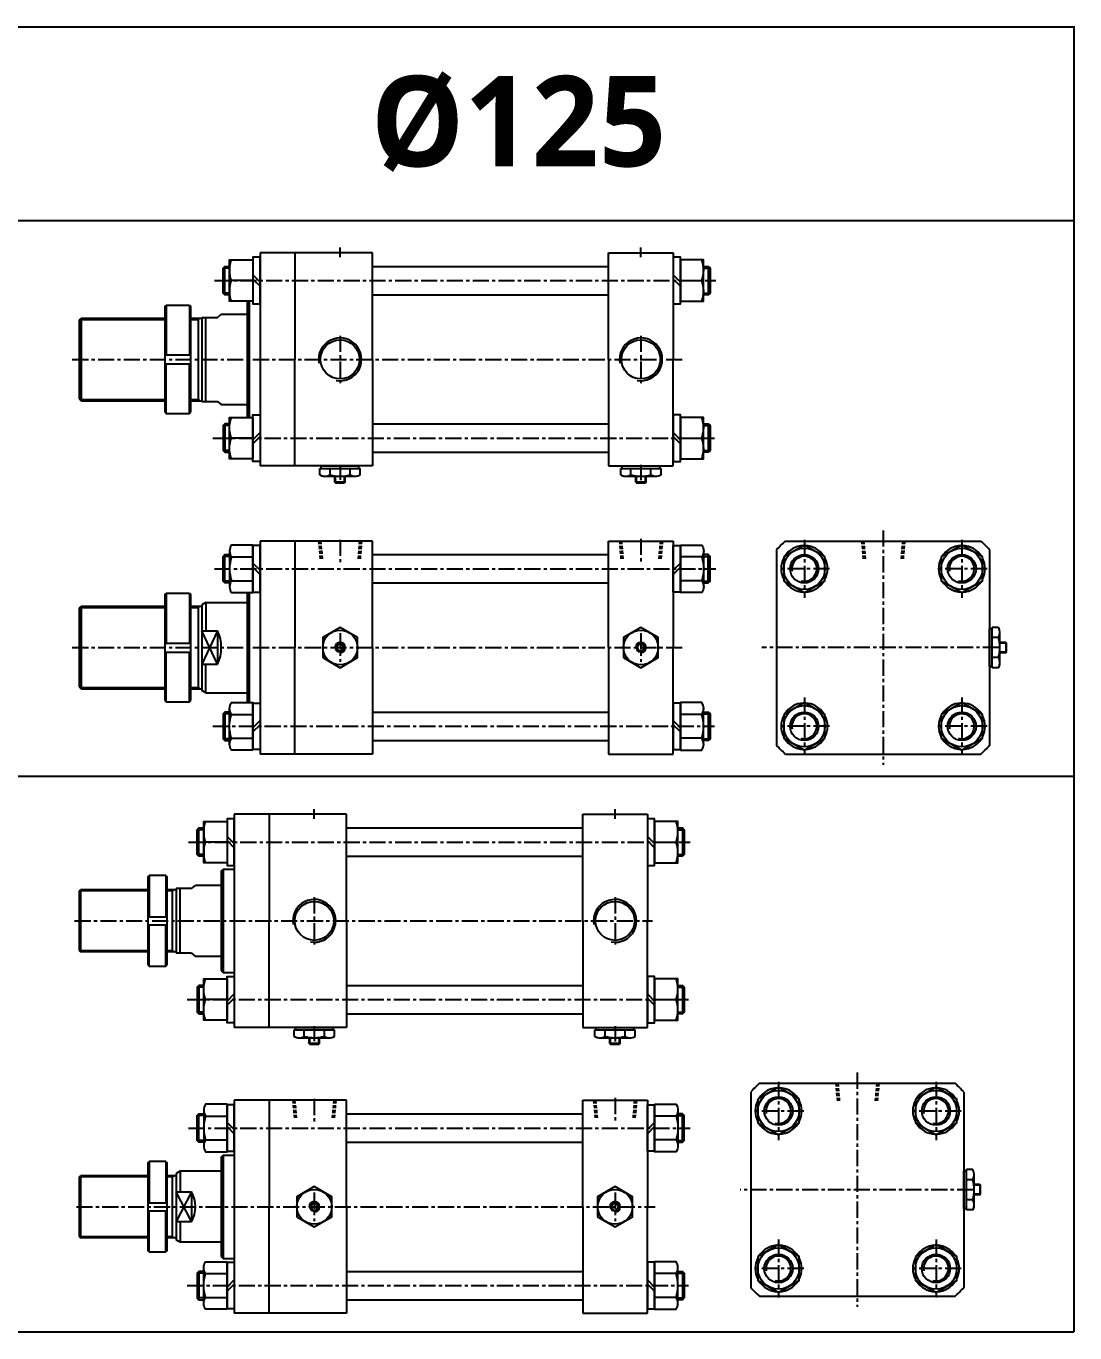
# Model space of a CAD drawing. Extents: x -819 to 6683, y -1 to 2811.
# Drawn here: x 3493 to 4305, y 1799 to 2811 of the extents above; entities that cross this region are included whole.
import ezdxf

# ---------------------------------------------------------------- set-up
doc = ezdxf.new("R2010")
doc.units = 0
doc.header["$LTSCALE"] = 10
doc.header["$MEASUREMENT"] = 0
doc.linetypes.add('CENTER', pattern=[2, 1.25, -0.25, 0.25, -0.25])
doc.linetypes.add('HIDDEN', pattern=[0.375, 0.25, -0.125])
doc.layers.get('0').update_dxf_attribs({"linetype": 'CONTINUOUS'})
for name, color, linetype in [('CENTER', 1, 'CENTER'), ('ML', 7, 'CONTINUOUS'), ('THIN', 3, 'CONTINUOUS')]:
    doc.layers.add(name, color=color, linetype=linetype)
doc.styles.add('문자', font='romans.shx')

msp = doc.modelspace()

# ---------------------------------------------------------------- linework, layer by layer
at = {"color": 7, "linetype": 'Continuous'}
for p, q in [((3721.6, 2468.3), (3721.6, 2470.3)), ((3721.6, 2470.3), (3750.8, 2470.3)), ((3750.8, 2468.3), (3750.8, 2470.3)), ((3954.6, 2468.3), (3954.6, 2470.3)), ((3954.6, 2470.3), (3983.8, 2470.3)), ((3983.8, 2468.3), (3983.8, 2470.3)), ((3720.6, 2463.3), (3720.6, 2468.3)), ((3720.6, 2468.3), (3726.9, 2468.3)), ((3723.8, 2462.3), (3748.6, 2462.3)), ((3726.9, 2468.3), (3751.8, 2468.3)), ((3728.4, 2463.3), (3728.4, 2468.3)), ((3732.2, 2462.6), (3732.2, 2462.6)), ((3732.2, 2457.8), (3732.2, 2462.3)), ((3740.2, 2457.8), (3740.2, 2462.3)), ((3744, 2463.3), (3744, 2468.3)), ((3751.8, 2463.3), (3751.8, 2468.3)), ((3953.6, 2463.3), (3953.6, 2468.3)), ((3953.6, 2468.3), (3959.9, 2468.3)), ((3956.8, 2462.3), (3981.6, 2462.3)), ((3959.9, 2468.3), (3984.8, 2468.3)), ((3961.4, 2463.3), (3961.4, 2468.3)), ((3965.2, 2462.6), (3965.2, 2462.6)), ((3965.2, 2457.8), (3965.2, 2462.3)), ((3973.2, 2457.8), (3973.2, 2462.3)), ((3977, 2463.3), (3977, 2468.3)), ((3984.8, 2463.3), (3984.8, 2468.3)), ((3732.2, 2457.8), (3732.7, 2457.3)), ((3740.2, 2457.8), (3732.2, 2457.8)), ((3732.7, 2457.3), (3739.7, 2457.3)), ((3740.2, 2457.8), (3739.7, 2457.3)), ((3965.2, 2457.8), (3965.7, 2457.3)), ((3973.2, 2457.8), (3965.2, 2457.8)), ((3965.7, 2457.3), (3972.7, 2457.3)), ((3973.2, 2457.8), (3972.7, 2457.3)), ((4239.3, 2315), (4239.3, 2344.2)), ((4241.3, 2344.2), (4239.3, 2344.2)), ((4246.3, 2345.2), (4241.3, 2345.2)), ((4241.3, 2320.3), (4241.3, 2345.2)), ((4247.3, 2317.2), (4247.3, 2342)), ((4246.3, 2337.4), (4241.3, 2337.4)), ((4251.8, 2333.6), (4247.3, 2333.6)), ((4251.8, 2333.6), (4252.3, 2333.1)), ((4251.8, 2333.6), (4251.8, 2325.6)), ((4252.3, 2326.1), (4252.3, 2333.1)), ((4246.3, 2321.8), (4241.3, 2321.8)), ((4241.3, 2314), (4241.3, 2320.3)), ((4247.1, 2325.6), (4247.1, 2325.6)), ((4251.8, 2325.6), (4247.3, 2325.6)), ((4251.8, 2325.6), (4252.3, 2326.1)), ((4241.3, 2315), (4239.3, 2315)), ((4246.3, 2314), (4241.3, 2314)), ((3701.6, 2033.4), (3701.6, 2035.4)), ((3701.6, 2035.4), (3730.8, 2035.4)), ((3730.8, 2033.4), (3730.8, 2035.4)), ((3934.6, 2033.4), (3934.6, 2035.4)), ((3934.6, 2035.4), (3963.8, 2035.4)), ((3963.8, 2033.4), (3963.8, 2035.4)), ((3700.6, 2028.4), (3700.6, 2033.4)), ((3700.6, 2033.4), (3706.9, 2033.4)), ((3703.8, 2027.4), (3728.6, 2027.4)), ((3706.9, 2033.4), (3731.8, 2033.4)), ((3708.4, 2028.4), (3708.4, 2033.4)), ((3712.2, 2027.6), (3712.2, 2027.6)), ((3712.2, 2022.9), (3712.2, 2027.4)), ((3720.2, 2022.9), (3720.2, 2027.4)), ((3724, 2028.4), (3724, 2033.4)), ((3731.8, 2028.4), (3731.8, 2033.4)), ((3933.6, 2028.4), (3933.6, 2033.4)), ((3933.6, 2033.4), (3939.9, 2033.4)), ((3936.8, 2027.4), (3961.6, 2027.4)), ((3939.9, 2033.4), (3964.8, 2033.4)), ((3941.4, 2028.4), (3941.4, 2033.4)), ((3945.2, 2027.6), (3945.2, 2027.6)), ((3945.2, 2022.9), (3945.2, 2027.4)), ((3953.2, 2022.9), (3953.2, 2027.4)), ((3957, 2028.4), (3957, 2033.4)), ((3964.8, 2028.4), (3964.8, 2033.4)), ((3712.2, 2022.9), (3712.7, 2022.4)), ((3720.2, 2022.9), (3712.2, 2022.9)), ((3712.7, 2022.4), (3719.7, 2022.4)), ((3720.2, 2022.9), (3719.7, 2022.4)), ((3945.2, 2022.9), (3945.7, 2022.4)), ((3953.2, 2022.9), (3945.2, 2022.9)), ((3945.7, 2022.4), (3952.7, 2022.4)), ((3953.2, 2022.9), (3952.7, 2022.4)), ((4219.3, 1895), (4219.3, 1924.2)), ((4221.3, 1924.2), (4219.3, 1924.2)), ((4226.3, 1925.2), (4221.3, 1925.2)), ((4221.3, 1900.4), (4221.3, 1925.2)), ((4226.3, 1917.4), (4221.3, 1917.4)), ((4227.3, 1897.2), (4227.3, 1922)), ((4231.8, 1913.6), (4227.3, 1913.6)), ((4231.8, 1913.6), (4232.3, 1913.1)), ((4231.8, 1913.6), (4231.8, 1905.6)), ((4232.3, 1906.1), (4232.3, 1913.1)), ((4227.1, 1905.6), (4227.1, 1905.6)), ((4231.8, 1905.6), (4227.3, 1905.6)), ((4231.8, 1905.6), (4232.3, 1906.1)), ((4221.3, 1895), (4219.3, 1895)), ((4226.3, 1901.8), (4221.3, 1901.8)), ((4221.3, 1894), (4221.3, 1900.4)), ((4226.3, 1894), (4221.3, 1894))]:
    msp.add_line(p, q, dxfattribs=at)
for points in [[(3722.7, 2321.8), (3736.2, 2314), (3749.7, 2321.8), (3749.7, 2337.4), (3736.2, 2345.2), (3722.7, 2337.4)], [(3955.7, 2321.8), (3969.2, 2314), (3982.7, 2321.8), (3982.7, 2337.4), (3969.2, 2345.2), (3955.7, 2337.4)], [(3734.7, 2332.1), (3733.3, 2329.6), (3734.7, 2327.1), (3737.6, 2327.1), (3739.1, 2329.6), (3737.6, 2332.1)], [(3967.7, 2332.1), (3966.3, 2329.6), (3967.7, 2327.1), (3970.6, 2327.1), (3972.1, 2329.6), (3970.6, 2332.1)], [(3702.7, 1888.6), (3716.2, 1880.8), (3729.7, 1888.6), (3729.7, 1904.2), (3716.2, 1912), (3702.7, 1904.2)], [(3935.7, 1888.6), (3949.2, 1880.8), (3962.7, 1888.6), (3962.7, 1904.2), (3949.2, 1912), (3935.7, 1904.2)], [(3714.7, 1898.9), (3713.3, 1896.4), (3714.7, 1893.9), (3717.6, 1893.9), (3719.1, 1896.4), (3717.6, 1898.9)], [(3947.7, 1898.9), (3946.3, 1896.4), (3947.7, 1893.9), (3950.6, 1893.9), (3952.1, 1896.4), (3950.6, 1898.9)]]:
    msp.add_lwpolyline(points, close=True, dxfattribs=at)
for centre, radius in [((3736.2, 2329.6), 13.5), ((3969.2, 2329.6), 13.5), ((3736.2, 2329.6), 3.5), ((3969.2, 2329.6), 3.5), ((3716.2, 1896.4), 13.5), ((3949.2, 1896.4), 13.5), ((3716.2, 1896.4), 3.5), ((3949.2, 1896.4), 3.5)]:
    msp.add_circle(centre, radius, dxfattribs=at)
for centre, radius, start, end in [((3723.8, 2467.9), 5.62, 235.6158, 270), ((3724.5, 2470.5), 8.22, 241.7006, 298.2994), ((3736.2, 2493.7), 31.3, 255.6172, 270.0141), ((3736.2, 2493.7), 31.3, 269.9859, 284.3828), ((3747.9, 2470.5), 8.22, 241.7006, 298.2994), ((3956.8, 2467.9), 5.62, 235.6158, 270), ((3957.5, 2470.5), 8.22, 241.7006, 298.2994), ((3969.2, 2493.7), 31.3, 255.6172, 270.0141), ((3969.2, 2493.7), 31.3, 269.9859, 284.3828), ((3980.9, 2470.5), 8.22, 241.7006, 298.2994), ((4239.1, 2341.3), 8.22, 331.7006, 28.2994), ((4216, 2329.6), 31.3, 359.9859, 14.3828), ((4216, 2329.6), 31.3, 345.6172, 0.0141), ((4239.1, 2317.9), 8.22, 331.7006, 28.2994), ((4241.7, 2317.2), 5.62, 325.6158, 0), ((3703.8, 2033), 5.62, 235.6158, 270), ((3704.5, 2035.6), 8.22, 241.7006, 298.2994), ((3716.2, 2058.7), 31.3, 255.6172, 270.0141), ((3716.2, 2058.7), 31.3, 269.9859, 284.3828), ((3727.9, 2035.6), 8.22, 241.7006, 298.2994), ((3936.8, 2033), 5.62, 235.6158, 270), ((3937.5, 2035.6), 8.22, 241.7006, 298.2994), ((3949.2, 2058.7), 31.3, 255.6172, 270.0141), ((3949.2, 2058.7), 31.3, 269.9859, 284.3828), ((3960.9, 2035.6), 8.22, 241.7006, 298.2994), ((4219.1, 1921.3), 8.22, 331.7006, 28.2994), ((4196, 1909.6), 31.3, 359.9859, 14.3828), ((4196, 1909.6), 31.3, 345.6172, 0.0141), ((4219.1, 1897.9), 8.22, 331.7006, 28.2994), ((4221.7, 1897.2), 5.62, 325.6158, 0)]:
    msp.add_arc(centre, radius, start, end, dxfattribs=at)
at = {"layer": 'CENTER'}
for p, q in [((4095.8, 2413), (4095.8, 2368.1)), ((4217.8, 2413), (4217.8, 2368.1)), ((4115.3, 2390.6), (4076.4, 2390.6)), ((4237.3, 2390.6), (4198.4, 2390.6)), ((4095.8, 2291), (4095.8, 2246.1)), ((4217.8, 2291), (4217.8, 2246.1)), ((4115.3, 2268.6), (4076.4, 2268.6)), ((4237.3, 2268.6), (4198.4, 2268.6))]:
    msp.add_line(p, q, dxfattribs=at)
at = {"layer": 'ML'}
for p, q in [((3674.2, 2635.3), (3674.2, 2470.3)), ((3701.2, 2635.3), (3674.2, 2635.3)), ((3701.2, 2635.3), (3701.2, 2552.8)), ((3761.2, 2635.3), (3701.2, 2635.3)), ((3761.2, 2552.8), (3761.2, 2635.3)), ((3944.2, 2552.8), (3944.2, 2635.3)), ((3944.2, 2635.3), (3994.2, 2635.3)), ((3994.2, 2635.3), (3994.2, 2552.8)), ((3646.9, 2602.8), (3646.9, 2624.8)), ((3650.6, 2627.7), (3650.6, 2599.9)), ((4017.8, 2599.9), (4017.8, 2627.7)), ((4021.4, 2624.8), (4021.4, 2602.8)), ((3668.6, 2613.8), (3652, 2613.8)), ((3668.6, 2618.2), (3674.2, 2612.6)), ((3668.6, 2615), (3674.2, 2609.4)), ((3999.8, 2612.6), (3994.2, 2618.2)), ((3999.8, 2609.4), (3994.2, 2615)), ((3999.8, 2613.8), (4016.4, 2613.8)), ((3600.5, 2593.8), (3601.5, 2594.8)), ((3600.5, 2593.8), (3600.5, 2511.8)), ((3601.5, 2594.8), (3601.5, 2556.3)), ((3601.5, 2594.8), (3619.5, 2594.8)), ((3619.5, 2594.8), (3619.5, 2556.3)), ((3619.5, 2594.8), (3620.5, 2593.8)), ((3620.5, 2511.8), (3620.5, 2593.8)), ((3664.2, 2597.8), (3664.2, 2507.8)), ((3665.7, 2597.8), (3665.7, 2507.8)), ((3534.2, 2583.3), (3535.7, 2584.8)), ((3534.2, 2583.3), (3534.2, 2522.3)), ((3535.7, 2584.8), (3535.7, 2520.8)), ((3626.2, 2584.8), (3626.2, 2520.8)), ((3629.2, 2585.3), (3629.2, 2520.3)), ((3632.2, 2520.3), (3632.2, 2585.3)), ((3641.2, 2585.3), (3644.2, 2587.8)), ((3600.5, 2556.3), (3620.5, 2556.3)), ((3701.2, 2470.3), (3701.2, 2552.8)), ((3761.2, 2552.8), (3761.2, 2470.3)), ((3944.2, 2552.8), (3944.2, 2470.3)), ((3994.2, 2470.3), (3994.2, 2552.8)), ((3600.5, 2549.3), (3620.5, 2549.3)), ((3601.5, 2510.8), (3601.5, 2549.3)), ((3619.5, 2510.8), (3619.5, 2549.3)), ((3534.2, 2522.3), (3535.7, 2520.8)), ((3600.5, 2511.8), (3601.5, 2510.8)), ((3601.5, 2510.8), (3619.5, 2510.8)), ((3619.5, 2510.8), (3620.5, 2511.8)), ((3641.2, 2520.3), (3644.2, 2517.8)), ((3646.9, 2502.8), (3646.9, 2480.8)), ((3650.6, 2477.9), (3650.6, 2505.7)), ((4017.8, 2477.9), (4017.8, 2505.7)), ((4021.4, 2502.8), (4021.4, 2480.8)), ((3668.6, 2491.8), (3652, 2491.8)), ((3668.6, 2490.6), (3674.2, 2496.2)), ((3668.6, 2487.4), (3674.2, 2493)), ((3999.8, 2490.6), (3994.2, 2496.2)), ((3999.8, 2487.4), (3994.2, 2493)), ((3999.8, 2491.8), (4016.4, 2491.8)), ((3701.2, 2470.3), (3674.2, 2470.3)), ((3761.2, 2470.3), (3701.2, 2470.3)), ((3944.2, 2470.3), (3994.2, 2470.3)), ((3701.2, 2412.1), (3674.2, 2412.1)), ((3674.2, 2412.1), (3674.2, 2247.1)), ((3761.2, 2412.1), (3701.2, 2412.1)), ((3701.2, 2412.1), (3701.2, 2329.6)), ((3761.2, 2329.6), (3761.2, 2412.1)), ((3944.2, 2412.1), (3994.2, 2412.1)), ((3944.2, 2329.6), (3944.2, 2412.1)), ((3994.2, 2412.1), (3994.2, 2329.6)), ((4081.1, 2412.1), (4232.6, 2412.1)), ((3646.9, 2379.6), (3646.9, 2401.6)), ((3650.6, 2404.4), (3650.6, 2376.7)), ((3652, 2399.8), (3668.6, 2399.8)), ((4016.4, 2399.8), (3999.8, 2399.8)), ((4017.8, 2404.4), (4017.8, 2376.7)), ((4021.4, 2379.6), (4021.4, 2401.6)), ((4074.3, 2405.3), (4074.3, 2253.8)), ((4239.3, 2405.3), (4239.3, 2253.8)), ((3668.6, 2395), (3674.2, 2389.4)), ((3668.6, 2391.8), (3674.2, 2386.2)), ((3999.8, 2395), (3994.2, 2389.4)), ((3999.8, 2391.8), (3994.2, 2386.2)), ((3652, 2381.3), (3668.6, 2381.3)), ((4016.4, 2381.3), (3999.8, 2381.3)), ((3600.5, 2370.6), (3601.5, 2371.6)), ((3600.5, 2370.6), (3600.5, 2288.6)), ((3601.5, 2371.6), (3619.5, 2371.6)), ((3601.5, 2371.6), (3601.5, 2333.1)), ((3619.5, 2371.6), (3620.5, 2370.6)), ((3619.5, 2371.6), (3619.5, 2333.1)), ((3620.5, 2288.6), (3620.5, 2370.6)), ((3664.2, 2372.1), (3664.2, 2287)), ((3665.7, 2372.1), (3665.7, 2287)), ((3534.2, 2360.1), (3535.7, 2361.6)), ((3534.2, 2360.1), (3534.2, 2299.1)), ((3535.7, 2361.6), (3535.7, 2297.6)), ((3626.2, 2361.6), (3626.2, 2297.6)), ((3632.2, 2364.6), (3629.2, 2362.8)), ((3629.2, 2362.8), (3629.2, 2296.3)), ((3632.2, 2364.6), (3632.2, 2342.6)), ((3629.2, 2342.6), (3641.2, 2342.6)), ((3641.2, 2342.6), (3641.2, 2316.6)), ((3600.5, 2333.1), (3620.5, 2333.1)), ((3701.2, 2247.1), (3701.2, 2329.6)), ((3761.2, 2329.6), (3761.2, 2247.1)), ((3944.2, 2329.6), (3944.2, 2247.1)), ((3994.2, 2247.1), (3994.2, 2329.6)), ((3600.5, 2326.1), (3620.5, 2326.1)), ((3601.5, 2287.6), (3601.5, 2326.1)), ((3619.5, 2287.6), (3619.5, 2326.1)), ((3629.2, 2316.6), (3641.2, 2316.6)), ((3632.2, 2294.6), (3632.2, 2316.6)), ((3534.2, 2299.1), (3535.7, 2297.6)), ((3600.5, 2288.6), (3601.5, 2287.6)), ((3601.5, 2287.6), (3619.5, 2287.6)), ((3619.5, 2287.6), (3620.5, 2288.6)), ((3632.2, 2294.6), (3629.2, 2296.3)), ((3646.9, 2279.6), (3646.9, 2257.6)), ((3650.6, 2254.7), (3650.6, 2282.4)), ((3652, 2277.8), (3668.6, 2277.8)), ((4016.4, 2277.8), (3999.8, 2277.8)), ((4017.8, 2254.7), (4017.8, 2282.4)), ((4021.4, 2279.6), (4021.4, 2257.6)), ((3668.6, 2267.4), (3674.2, 2273)), ((3668.6, 2264.2), (3674.2, 2269.8)), ((3999.8, 2267.4), (3994.2, 2273)), ((3999.8, 2264.2), (3994.2, 2269.8)), ((3652, 2259.3), (3668.6, 2259.3)), ((4016.4, 2259.3), (3999.8, 2259.3)), ((3701.2, 2247.1), (3674.2, 2247.1)), ((3761.2, 2247.1), (3701.2, 2247.1)), ((3944.2, 2247.1), (3994.2, 2247.1)), ((4081.1, 2247.1), (4232.6, 2247.1)), ((3654.2, 2200.4), (3654.2, 2035.4)), ((3681.2, 2200.4), (3654.2, 2200.4)), ((3681.2, 2200.4), (3681.2, 2117.9)), ((3741.2, 2200.4), (3681.2, 2200.4)), ((3741.2, 2117.9), (3741.2, 2200.4)), ((3924.2, 2117.9), (3924.2, 2200.4)), ((3924.2, 2200.4), (3974.2, 2200.4)), ((3974.2, 2200.4), (3974.2, 2117.9)), ((3626.9, 2167.9), (3626.9, 2189.9)), ((3630.6, 2192.7), (3630.6, 2165)), ((3997.8, 2165), (3997.8, 2192.7)), ((4001.4, 2189.9), (4001.4, 2167.9)), ((3648.6, 2178.9), (3632, 2178.9)), ((3648.6, 2183.3), (3654.2, 2177.7)), ((3648.6, 2180.1), (3654.2, 2174.5)), ((3979.8, 2177.7), (3974.2, 2183.3)), ((3979.8, 2174.5), (3974.2, 2180.1)), ((3979.8, 2178.9), (3996.4, 2178.9)), ((3644.2, 2156.4), (3645.7, 2157.9)), ((3644.2, 2156.4), (3644.2, 2079.4)), ((3645.7, 2157.9), (3645.7, 2077.9)), ((3587.3, 2151.9), (3588.3, 2152.9)), ((3587.3, 2151.9), (3587.3, 2083.9)), ((3588.3, 2152.9), (3588.3, 2120.9)), ((3601.3, 2152.9), (3588.3, 2152.9)), ((3601.3, 2152.9), (3601.3, 2120.9)), ((3601.3, 2152.9), (3602.3, 2151.9)), ((3602.3, 2083.9), (3602.3, 2151.9)), ((3534.2, 2140.9), (3535.2, 2141.9)), ((3534.2, 2140.9), (3534.2, 2094.9)), ((3535.2, 2141.9), (3535.2, 2093.9)), ((3606.2, 2141.9), (3606.2, 2093.9)), ((3609.2, 2142.9), (3609.2, 2092.9)), ((3612.2, 2092.9), (3612.2, 2142.9)), ((3621.2, 2142.9), (3624.2, 2145.4)), ((3587.3, 2120.9), (3602.3, 2120.9)), ((3681.2, 2035.4), (3681.2, 2117.9)), ((3741.2, 2117.9), (3741.2, 2035.4)), ((3924.2, 2117.9), (3924.2, 2035.4)), ((3974.2, 2035.4), (3974.2, 2117.9)), ((3587.3, 2114.9), (3602.3, 2114.9)), ((3588.3, 2082.9), (3588.3, 2114.9)), ((3601.3, 2082.9), (3601.3, 2114.9)), ((3534.2, 2094.9), (3535.2, 2093.9)), ((3621.2, 2092.9), (3624.2, 2090.4)), ((3587.3, 2083.9), (3588.3, 2082.9)), ((3588.3, 2082.9), (3601.3, 2082.9)), ((3601.3, 2082.9), (3602.3, 2083.9)), ((3644.2, 2079.4), (3645.7, 2077.9)), ((3626.9, 2067.9), (3626.9, 2045.9)), ((3630.6, 2043), (3630.6, 2070.7)), ((3997.8, 2043), (3997.8, 2070.7)), ((4001.4, 2067.9), (4001.4, 2045.9)), ((3648.6, 2056.9), (3632, 2056.9)), ((3648.6, 2055.7), (3654.2, 2061.3)), ((3648.6, 2052.5), (3654.2, 2058.1)), ((3979.8, 2055.7), (3974.2, 2061.3)), ((3979.8, 2052.5), (3974.2, 2058.1)), ((3979.8, 2056.9), (3996.4, 2056.9)), ((3681.2, 2035.4), (3654.2, 2035.4)), ((3741.2, 2035.4), (3681.2, 2035.4)), ((3924.2, 2035.4), (3974.2, 2035.4)), ((4054.3, 1985.3), (4054.3, 1833.9)), ((4061.1, 1992.1), (4212.6, 1992.1)), ((4219.3, 1985.3), (4219.3, 1833.9)), ((3681.2, 1978.9), (3654.2, 1978.9)), ((3654.2, 1978.9), (3654.2, 1813.9)), ((3741.2, 1978.9), (3681.2, 1978.9)), ((3681.2, 1978.9), (3681.2, 1896.4)), ((3741.2, 1896.4), (3741.2, 1978.9)), ((3924.2, 1978.9), (3974.2, 1978.9)), ((3924.2, 1896.4), (3924.2, 1978.9)), ((3974.2, 1978.9), (3974.2, 1896.4)), ((3626.9, 1946.4), (3626.9, 1968.4)), ((3630.6, 1971.3), (3630.6, 1943.6)), ((3632, 1966.7), (3648.6, 1966.7)), ((3996.4, 1966.7), (3979.8, 1966.7)), ((3997.8, 1971.3), (3997.8, 1943.6)), ((4001.4, 1946.4), (4001.4, 1968.4)), ((3648.6, 1961.8), (3654.2, 1956.2)), ((3648.6, 1958.6), (3654.2, 1953)), ((3979.8, 1961.8), (3974.2, 1956.2)), ((3979.8, 1958.6), (3974.2, 1953)), ((3632, 1948.2), (3648.6, 1948.2)), ((3996.4, 1948.2), (3979.8, 1948.2)), ((3644.2, 1934.9), (3645.7, 1936.4)), ((3644.2, 1934.9), (3644.2, 1857.9)), ((3645.7, 1936.4), (3645.7, 1856.4)), ((3587.3, 1930.4), (3588.3, 1931.4)), ((3587.3, 1930.4), (3587.3, 1862.4)), ((3588.3, 1931.4), (3588.3, 1899.4)), ((3601.3, 1931.4), (3588.3, 1931.4)), ((3601.3, 1931.4), (3601.3, 1899.4)), ((3601.3, 1931.4), (3602.3, 1930.4)), ((3602.3, 1862.4), (3602.3, 1930.4)), ((3612.2, 1923.9), (3609.2, 1922.2)), ((3612.2, 1923.9), (3612.2, 1908)), ((3534.2, 1919.4), (3535.2, 1920.4)), ((3534.2, 1919.4), (3534.2, 1873.4)), ((3535.2, 1920.4), (3535.2, 1872.4)), ((3606.2, 1920.4), (3606.2, 1872.4)), ((3609.2, 1922.2), (3609.2, 1870.7)), ((3609.2, 1908), (3621.2, 1908)), ((3621.2, 1908), (3621.2, 1884.9)), ((3587.3, 1899.4), (3602.3, 1899.4)), ((3587.3, 1893.4), (3602.3, 1893.4)), ((3588.3, 1861.4), (3588.3, 1893.4)), ((3601.3, 1861.4), (3601.3, 1893.4)), ((3681.2, 1813.9), (3681.2, 1896.4)), ((3741.2, 1896.4), (3741.2, 1813.9)), ((3924.2, 1896.4), (3924.2, 1813.9)), ((3974.2, 1813.9), (3974.2, 1896.4)), ((3609.2, 1884.9), (3621.2, 1884.9)), ((3612.2, 1884.9), (3612.2, 1868.9)), ((3534.2, 1873.4), (3535.2, 1872.4)), ((3587.3, 1862.4), (3588.3, 1861.4)), ((3601.3, 1861.4), (3602.3, 1862.4)), ((3612.2, 1868.9), (3609.2, 1870.7)), ((3588.3, 1861.4), (3601.3, 1861.4)), ((3644.2, 1857.9), (3645.7, 1856.4)), ((3626.9, 1846.4), (3626.9, 1824.4)), ((3630.6, 1821.6), (3630.6, 1849.3)), ((3632, 1844.7), (3648.6, 1844.7)), ((3996.4, 1844.7), (3979.8, 1844.7)), ((3997.8, 1821.6), (3997.8, 1849.3)), ((4001.4, 1846.4), (4001.4, 1824.4)), ((3648.6, 1834.2), (3654.2, 1839.8)), ((3648.6, 1831), (3654.2, 1836.6)), ((3979.8, 1834.2), (3974.2, 1839.8)), ((3979.8, 1831), (3974.2, 1836.6)), ((3632, 1826.2), (3648.6, 1826.2)), ((3996.4, 1826.2), (3979.8, 1826.2)), ((4061.1, 1827.1), (4212.6, 1827.1)), ((3681.2, 1813.9), (3654.2, 1813.9)), ((3741.2, 1813.9), (3681.2, 1813.9)), ((3924.2, 1813.9), (3974.2, 1813.9))]:
    msp.add_line(p, q, dxfattribs=at)
at = {"layer": 'ML', "color": 1, "linetype": 'CENTER'}
for p, q in [((3736.2, 2632), (3736.2, 2639.4)), ((3969.2, 2632), (3969.2, 2639.5)), ((3638.9, 2613.8), (4027.3, 2613.8)), ((3736.2, 2571.1), (3736.2, 2534.5)), ((3969.2, 2571.1), (3969.2, 2534.5)), ((3528.7, 2552.8), (4003.4, 2552.8)), ((3637.7, 2491.8), (4026.1, 2491.8)), ((3736.2, 2471.1), (3736.2, 2459.5)), ((3969.2, 2471.1), (3969.2, 2459.3)), ((4156.8, 2420.3), (4156.8, 2238.8)), ((3736.2, 2413.1), (3736.2, 2395.7)), ((3969.2, 2413.8), (3969.2, 2395.6)), ((3638.9, 2390.6), (4027.3, 2390.6)), ((3736.2, 2340.6), (3736.2, 2318.6)), ((3969.2, 2340.6), (3969.2, 2318.6)), ((3528.7, 2329.6), (4003.4, 2329.6)), ((4246.6, 2329.6), (4063, 2329.6)), ((3637.7, 2268.6), (4026.1, 2268.6)), ((3716.2, 2197), (3716.2, 2204.5)), ((3949.2, 2197), (3949.2, 2204.5)), ((3618.9, 2178.9), (4007.3, 2178.9)), ((3716.2, 2136.2), (3716.2, 2099.6)), ((3949.2, 2136.2), (3949.2, 2099.6)), ((3530.5, 2117.9), (3978.1, 2117.9)), ((3617.7, 2056.9), (4006.1, 2056.9)), ((3716.2, 2036.2), (3716.2, 2024.6)), ((3949.2, 2036.2), (3949.2, 2024.4)), ((4136.8, 2000.4), (4136.8, 1818.9)), ((4075.8, 1993.1), (4075.8, 1948.1)), ((4197.8, 1993.1), (4197.8, 1948.1)), ((3716.2, 1980), (3716.2, 1962.5)), ((3949.2, 1980.7), (3949.2, 1962.4)), ((4095.3, 1970.6), (4056.4, 1970.6)), ((4217.3, 1970.6), (4178.4, 1970.6)), ((3618.9, 1957.4), (4007.3, 1957.4)), ((3716.2, 1907.4), (3716.2, 1885.4)), ((3949.2, 1907.4), (3949.2, 1885.4)), ((4226.6, 1909.6), (4046.1, 1909.6)), ((3532, 1896.4), (3980.3, 1896.4)), ((4075.8, 1871.1), (4075.8, 1826.1)), ((4197.8, 1871.1), (4197.8, 1826.1)), ((4095.3, 1848.6), (4056.4, 1848.6)), ((4217.3, 1848.6), (4178.4, 1848.6)), ((3617.7, 1835.4), (4006.1, 1835.4))]:
    msp.add_line(p, q, dxfattribs=at)
at = {"layer": 'ML', "color": 7, "linetype": 'Continuous'}
for p, q in [((3761.2, 2624.8), (3944.2, 2624.8)), ((3761.2, 2602.8), (3944.2, 2602.8)), ((3535.7, 2584.8), (3600.5, 2584.8)), ((3620.5, 2584.8), (3629.2, 2584.8)), ((3629.2, 2585.3), (3641.2, 2585.3)), ((3644.2, 2587.8), (3664.2, 2587.8)), ((3535.7, 2520.8), (3600.5, 2520.8)), ((3620.5, 2520.8), (3629.2, 2520.8)), ((3629.2, 2520.3), (3641.2, 2520.3)), ((3644.2, 2517.8), (3664.2, 2517.8)), ((3761.2, 2502.8), (3944.2, 2502.8)), ((3761.2, 2480.8), (3944.2, 2480.8)), ((3761.2, 2401.6), (3944.2, 2401.6)), ((3761.2, 2379.6), (3944.2, 2379.6)), ((3535.7, 2361.6), (3600.5, 2361.6)), ((3620.5, 2361.6), (3629.2, 2361.6)), ((3632.2, 2364.6), (3664.2, 2364.6)), ((3535.7, 2297.6), (3600.5, 2297.6)), ((3620.5, 2297.6), (3629.2, 2297.6)), ((3632.2, 2294.6), (3664.2, 2294.6)), ((3761.2, 2279.6), (3944.2, 2279.6)), ((3761.2, 2257.6), (3944.2, 2257.6)), ((3741.2, 2189.9), (3924.2, 2189.9)), ((3741.2, 2167.9), (3924.2, 2167.9)), ((3645.7, 2157.9), (3654.2, 2157.9)), ((3587.3, 2141.9), (3535.2, 2141.9)), ((3609.2, 2141.9), (3602.3, 2141.9)), ((3621.2, 2142.9), (3609.2, 2142.9)), ((3644.2, 2145.4), (3624.2, 2145.4)), ((3587.3, 2093.9), (3535.2, 2093.9)), ((3609.2, 2093.9), (3602.3, 2093.9)), ((3621.2, 2092.9), (3609.2, 2092.9)), ((3644.2, 2090.4), (3624.2, 2090.4)), ((3645.7, 2077.9), (3654.2, 2077.9)), ((3741.2, 2067.9), (3924.2, 2067.9)), ((3741.2, 2045.9), (3924.2, 2045.9)), ((3741.2, 1968.4), (3924.2, 1968.4)), ((3741.2, 1946.4), (3924.2, 1946.4)), ((3645.7, 1936.4), (3654.2, 1936.4)), ((3644.2, 1923.9), (3612.2, 1923.9)), ((3587.3, 1920.4), (3535.2, 1920.4)), ((3609.2, 1920.4), (3602.3, 1920.4)), ((3587.3, 1872.4), (3535.2, 1872.4)), ((3609.2, 1872.4), (3602.3, 1872.4)), ((3644.2, 1868.9), (3612.2, 1868.9)), ((3645.7, 1856.4), (3654.2, 1856.4)), ((3741.2, 1846.4), (3924.2, 1846.4)), ((3741.2, 1824.4), (3924.2, 1824.4))]:
    msp.add_line(p, q, dxfattribs=at)
at = {"layer": 'ML', "color": 2, "linetype": 'Continuous'}
for p, q in [((3534.7, 2583.8), (3600.5, 2583.8)), ((3620.5, 2583.8), (3626.2, 2583.8)), ((3534.7, 2521.8), (3600.5, 2521.8)), ((3620.5, 2521.8), (3626.2, 2521.8)), ((3534.7, 2360.6), (3600.5, 2360.6)), ((3620.5, 2360.6), (3626.2, 2360.6)), ((3534.7, 2298.6), (3600.5, 2298.6)), ((3620.5, 2298.6), (3626.2, 2298.6)), ((3587.3, 2141.1), (3534.4, 2141.1)), ((3606.2, 2141.1), (3602.3, 2141.1)), ((3587.3, 2094.6), (3534.4, 2094.6)), ((3606.2, 2094.6), (3602.3, 2094.6)), ((3587.3, 1919.7), (3534.4, 1919.7)), ((3606.2, 1919.7), (3602.3, 1919.7)), ((3587.3, 1873.2), (3534.4, 1873.2)), ((3606.2, 1873.2), (3602.3, 1873.2))]:
    msp.add_line(p, q, dxfattribs=at)
at = {"layer": 'ML', "color": 2}
for p, q in [((3626.2, 2583.8), (3627.9, 2584.8)), ((3626.2, 2521.8), (3627.9, 2520.8)), ((3732.7, 2462.5), (3732.7, 2462.5)), ((3732.7, 2457.3), (3732.7, 2462.3)), ((3739.7, 2457.3), (3739.7, 2462.3)), ((3965.7, 2462.5), (3965.7, 2462.5)), ((3965.7, 2457.3), (3965.7, 2462.3)), ((3972.7, 2457.3), (3972.7, 2462.3)), ((3626.2, 2360.6), (3627.9, 2361.6)), ((3657.7, 2364.6), (3659.1, 2364.6)), ((3641.2, 2342.6), (3629.2, 2316.6)), ((3641.2, 2316.6), (3629.2, 2342.6)), ((4252.3, 2333.1), (4247.3, 2333.1)), ((4247.1, 2326.1), (4247.1, 2326.1)), ((4252.3, 2326.1), (4247.3, 2326.1)), ((3626.2, 2298.6), (3627.9, 2297.6)), ((3630.6, 2188.5), (3625.6, 2188.5)), ((3997.8, 2188.5), (4002.8, 2188.5)), ((3630.6, 2169.2), (3625.6, 2169.2)), ((3997.8, 2169.2), (4002.8, 2169.2)), ((3606.2, 2141.1), (3607.5, 2141.9)), ((3606.2, 2094.6), (3607.5, 2093.9)), ((3630.6, 2066.5), (3625.6, 2066.5)), ((3997.8, 2066.5), (4002.8, 2066.5)), ((3630.6, 2047.2), (3625.6, 2047.2)), ((3997.8, 2047.2), (4002.8, 2047.2)), ((3712.7, 2027.6), (3712.7, 2027.6)), ((3712.7, 2022.4), (3712.7, 2027.4)), ((3719.7, 2022.4), (3719.7, 2027.4)), ((3945.7, 2027.6), (3945.7, 2027.6)), ((3945.7, 2022.4), (3945.7, 2027.4)), ((3952.7, 2022.4), (3952.7, 2027.4)), ((3630.6, 1967.1), (3625.6, 1967.1)), ((3997.8, 1967.1), (4002.8, 1967.1)), ((3630.6, 1947.8), (3625.6, 1947.8)), ((3997.8, 1947.8), (4002.8, 1947.8)), ((3606.2, 1919.7), (3607.5, 1920.4)), ((4232.3, 1913.1), (4227.3, 1913.1)), ((3621.2, 1884.9), (3609.2, 1908)), ((3621.2, 1908), (3609.2, 1884.9)), ((4227.1, 1906.1), (4227.1, 1906.1)), ((4232.3, 1906.1), (4227.3, 1906.1)), ((3606.2, 1873.2), (3607.5, 1872.4)), ((3630.6, 1845.1), (3625.6, 1845.1)), ((3997.8, 1845.1), (4002.8, 1845.1)), ((3630.6, 1825.8), (3625.6, 1825.8)), ((3997.8, 1825.8), (4002.8, 1825.8))]:
    msp.add_line(p, q, dxfattribs=at)
at = {"layer": 'ML', "color": 6, "linetype": 'HIDDEN'}
for p, q in [((3719.6, 2412.1), (3720.8, 2398.1)), ((3721, 2412.1), (3722.3, 2398.1)), ((3751.3, 2412.1), (3750.1, 2398.1)), ((3752.8, 2412.1), (3751.6, 2398.1)), ((3952.6, 2412.1), (3953.8, 2398.1)), ((3954, 2412.1), (3955.3, 2398.1)), ((3984.3, 2412.1), (3983.1, 2398.1)), ((3985.8, 2412.1), (3984.6, 2398.1)), ((4140.2, 2412.1), (4141.4, 2398.1)), ((4141.7, 2412.1), (4142.9, 2398.1)), ((4172, 2412.1), (4170.7, 2398.1)), ((4173.5, 2412.1), (4172.2, 2398.1)), ((4120.2, 1992.1), (4121.4, 1978.1)), ((4121.7, 1992.1), (4122.9, 1978.1)), ((4152, 1992.1), (4150.7, 1978.1)), ((4153.5, 1992.1), (4152.2, 1978.1)), ((3699.6, 1978.9), (3700.8, 1964.9)), ((3701, 1978.9), (3702.3, 1964.9)), ((3731.3, 1978.9), (3730.1, 1964.9)), ((3732.8, 1978.9), (3731.6, 1964.9)), ((3932.6, 1978.9), (3933.8, 1964.9)), ((3934, 1978.9), (3935.3, 1964.9)), ((3964.3, 1978.9), (3963.1, 1964.9)), ((3965.8, 1978.9), (3964.6, 1964.9))]:
    msp.add_line(p, q, dxfattribs=at)
at = {"layer": 'ML', "const_width": 1.5}
for points in [[(4304.6, 2660.2), (4304.6, 2810.2), (150, 2810.2)], [(3475.9, 2660.2), (4304.6, 2660.2), (4304.6, 1799.5)], [(3475.9, 2229.8), (4304.6, 2229.8)], [(3475.9, 1799.5), (4304.6, 1799.5)]]:
    msp.add_lwpolyline(points, dxfattribs=at)
at = {"layer": 'ML'}
for points in [[(3674.2, 2595.8), (3674.2, 2631.9), (3668.6, 2631.9), (3668.6, 2595.8), (3674.2, 2595.8)], [(3994.2, 2631.9), (3994.2, 2595.8), (3999.8, 2595.8), (3999.8, 2631.9), (3994.2, 2631.9)], [(3650.6, 2602.8), (3646.9, 2602.8), (3645.6, 2604.2), (3645.6, 2623.5), (3646.9, 2624.8), (3650.6, 2624.8)], [(4017.8, 2624.8), (4021.4, 2624.8), (4022.8, 2623.5), (4022.8, 2604.2), (4021.4, 2602.8), (4017.8, 2602.8)], [(3650.6, 2502.8), (3646.9, 2502.8), (3645.6, 2501.5), (3645.6, 2482.2), (3646.9, 2480.8), (3650.6, 2480.8)], [(3674.2, 2509.9), (3674.2, 2473.8), (3668.6, 2473.8), (3668.6, 2509.9), (3674.2, 2509.9)], [(3994.2, 2509.9), (3994.2, 2473.8), (3999.8, 2473.8), (3999.8, 2509.9), (3994.2, 2509.9)], [(4017.8, 2502.8), (4021.4, 2502.8), (4022.8, 2501.5), (4022.8, 2482.2), (4021.4, 2480.8), (4017.8, 2480.8)], [(4079.8, 2399.8), (4079.8, 2381.3), (4095.8, 2372.1), (4111.8, 2381.3), (4111.8, 2399.8), (4095.8, 2409), (4079.8, 2399.8)], [(4201.8, 2399.8), (4201.8, 2381.3), (4217.8, 2372.1), (4233.8, 2381.3), (4233.8, 2399.8), (4217.8, 2409), (4201.8, 2399.8)], [(3650.6, 2379.6), (3646.9, 2379.6), (3645.6, 2380.9), (3645.6, 2400.2), (3646.9, 2401.6), (3650.6, 2401.6)], [(3674.2, 2372.5), (3674.2, 2408.6), (3668.6, 2408.6), (3668.6, 2372.5), (3674.2, 2372.5)], [(3994.2, 2372.5), (3994.2, 2408.6), (3999.8, 2408.6), (3999.8, 2372.5), (3994.2, 2372.5)], [(4017.8, 2379.6), (4021.4, 2379.6), (4022.8, 2380.9), (4022.8, 2400.2), (4021.4, 2401.6), (4017.8, 2401.6)], [(3650.6, 2279.6), (3646.9, 2279.6), (3645.6, 2278.2), (3645.6, 2258.9), (3646.9, 2257.6), (3650.6, 2257.6)], [(3674.2, 2286.6), (3674.2, 2250.5), (3668.6, 2250.5), (3668.6, 2286.6), (3674.2, 2286.6)], [(3994.2, 2286.6), (3994.2, 2250.5), (3999.8, 2250.5), (3999.8, 2286.6), (3994.2, 2286.6)], [(4017.8, 2279.6), (4021.4, 2279.6), (4022.8, 2278.2), (4022.8, 2258.9), (4021.4, 2257.6), (4017.8, 2257.6)], [(4079.8, 2277.8), (4079.8, 2259.3), (4095.8, 2250.1), (4111.8, 2259.3), (4111.8, 2277.8), (4095.8, 2287), (4079.8, 2277.8)], [(4201.8, 2277.8), (4201.8, 2259.3), (4217.8, 2250.1), (4233.8, 2259.3), (4233.8, 2277.8), (4217.8, 2287), (4201.8, 2277.8)], [(3654.2, 2160.8), (3654.2, 2196.9), (3648.6, 2196.9), (3648.6, 2160.8), (3654.2, 2160.8)], [(3974.2, 2196.9), (3974.2, 2160.8), (3979.8, 2160.8), (3979.8, 2196.9), (3974.2, 2196.9)], [(3630.6, 2167.9), (3626.9, 2167.9), (3625.6, 2169.2), (3625.6, 2188.5), (3626.9, 2189.9), (3630.6, 2189.9)], [(3997.8, 2189.9), (4001.4, 2189.9), (4002.8, 2188.5), (4002.8, 2169.2), (4001.4, 2167.9), (3997.8, 2167.9)], [(3630.6, 2067.9), (3626.9, 2067.9), (3625.6, 2066.5), (3625.6, 2047.2), (3626.9, 2045.9), (3630.6, 2045.9)], [(3654.2, 2074.9), (3654.2, 2038.8), (3648.6, 2038.8), (3648.6, 2074.9), (3654.2, 2074.9)], [(3974.2, 2074.9), (3974.2, 2038.8), (3979.8, 2038.8), (3979.8, 2074.9), (3974.2, 2074.9)], [(3997.8, 2067.9), (4001.4, 2067.9), (4002.8, 2066.5), (4002.8, 2047.2), (4001.4, 2045.9), (3997.8, 2045.9)], [(4059.8, 1979.8), (4059.8, 1961.4), (4075.8, 1952.1), (4091.8, 1961.4), (4091.8, 1979.8), (4075.8, 1989.1), (4059.8, 1979.8)], [(4181.8, 1979.8), (4181.8, 1961.4), (4197.8, 1952.1), (4213.8, 1961.4), (4213.8, 1979.8), (4197.8, 1989.1), (4181.8, 1979.8)], [(3654.2, 1939.4), (3654.2, 1975.5), (3648.6, 1975.5), (3648.6, 1939.4), (3654.2, 1939.4)], [(3974.2, 1939.4), (3974.2, 1975.5), (3979.8, 1975.5), (3979.8, 1939.4), (3974.2, 1939.4)], [(3630.6, 1946.4), (3626.9, 1946.4), (3625.6, 1947.8), (3625.6, 1967.1), (3626.9, 1968.4), (3630.6, 1968.4)], [(3997.8, 1946.4), (4001.4, 1946.4), (4002.8, 1947.8), (4002.8, 1967.1), (4001.4, 1968.4), (3997.8, 1968.4)], [(4059.8, 1857.8), (4059.8, 1839.4), (4075.8, 1830.1), (4091.8, 1839.4), (4091.8, 1857.8), (4075.8, 1867.1), (4059.8, 1857.8)], [(4181.8, 1857.8), (4181.8, 1839.4), (4197.8, 1830.1), (4213.8, 1839.4), (4213.8, 1857.8), (4197.8, 1867.1), (4181.8, 1857.8)], [(3654.2, 1853.5), (3654.2, 1817.4), (3648.6, 1817.4), (3648.6, 1853.5), (3654.2, 1853.5)], [(3974.2, 1853.5), (3974.2, 1817.4), (3979.8, 1817.4), (3979.8, 1853.5), (3974.2, 1853.5)], [(3630.6, 1846.4), (3626.9, 1846.4), (3625.6, 1845.1), (3625.6, 1825.8), (3626.9, 1824.4), (3630.6, 1824.4)], [(3997.8, 1846.4), (4001.4, 1846.4), (4002.8, 1845.1), (4002.8, 1825.8), (4001.4, 1824.4), (3997.8, 1824.4)]]:
    msp.add_lwpolyline(points, dxfattribs=at)
for points in [[(3668.6, 2597.8), (3650.6, 2597.8), (3650.6, 2629.8), (3668.6, 2629.8)], [(3999.8, 2597.8), (4017.8, 2597.8), (4017.8, 2629.8), (3999.8, 2629.8)], [(3668.6, 2475.8), (3650.6, 2475.8), (3650.6, 2507.8), (3668.6, 2507.8)], [(3999.8, 2475.8), (4017.8, 2475.8), (4017.8, 2507.8), (3999.8, 2507.8)], [(3648.6, 2162.9), (3630.6, 2162.9), (3630.6, 2194.9), (3648.6, 2194.9)], [(3979.8, 2162.9), (3997.8, 2162.9), (3997.8, 2194.9), (3979.8, 2194.9)], [(3648.6, 2040.9), (3630.6, 2040.9), (3630.6, 2072.9), (3648.6, 2072.9)], [(3979.8, 2040.9), (3997.8, 2040.9), (3997.8, 2072.9), (3979.8, 2072.9)]]:
    msp.add_lwpolyline(points, close=True, dxfattribs=at)
for points in [[(3652, 2597.8, -0.178633), (3652, 2613.8, -0.178633), (3652, 2629.8)], [(4016.4, 2597.8, 0.178633), (4016.4, 2613.8, 0.178633), (4016.4, 2629.8)], [(3652, 2475.8, -0.178633), (3652, 2491.8, -0.178633), (3652, 2507.8)], [(4016.4, 2475.8, 0.178633), (4016.4, 2491.8, 0.178633), (4016.4, 2507.8)], [(3668.6, 2409), (3652, 2409, 0.309401), (3652, 2399.8, 0.154701), (3652, 2381.3, 0.309401), (3652, 2372.1), (3668.6, 2372.1), (3668.6, 2409)], [(3999.8, 2409), (4016.4, 2409, -0.309401), (4016.4, 2399.8, -0.154701), (4016.4, 2381.3, -0.309401), (4016.4, 2372.1), (3999.8, 2372.1), (3999.8, 2409)], [(3668.6, 2250.1), (3652, 2250.1, -0.309401), (3652, 2259.3, -0.154701), (3652, 2277.8, -0.309401), (3652, 2287), (3668.6, 2287), (3668.6, 2250.1)], [(3999.8, 2250.1), (4016.4, 2250.1, 0.309401), (4016.4, 2259.3, 0.154701), (4016.4, 2277.8, 0.309401), (4016.4, 2287), (3999.8, 2287), (3999.8, 2250.1)], [(3632, 2162.9, -0.178633), (3632, 2178.9, -0.178633), (3632, 2194.9)], [(3996.4, 2162.9, 0.178633), (3996.4, 2178.9, 0.178633), (3996.4, 2194.9)], [(3632, 2040.9, -0.178633), (3632, 2056.9, -0.178633), (3632, 2072.9)], [(3996.4, 2040.9, 0.178633), (3996.4, 2056.9, 0.178633), (3996.4, 2072.9)], [(3648.6, 1975.9), (3632, 1975.9, 0.309401), (3632, 1966.7, 0.154701), (3632, 1948.2, 0.309401), (3632, 1939), (3648.6, 1939), (3648.6, 1975.9)], [(3979.8, 1975.9), (3996.4, 1975.9, -0.309401), (3996.4, 1966.7, -0.154701), (3996.4, 1948.2, -0.309401), (3996.4, 1939), (3979.8, 1939), (3979.8, 1975.9)], [(3648.6, 1817), (3632, 1817, -0.309401), (3632, 1826.2, -0.154701), (3632, 1844.7, -0.309401), (3632, 1853.9), (3648.6, 1853.9), (3648.6, 1817)], [(3979.8, 1817), (3996.4, 1817, 0.309401), (3996.4, 1826.2, 0.154701), (3996.4, 1844.7, 0.309401), (3996.4, 1853.9), (3979.8, 1853.9), (3979.8, 1817)]]:
    msp.add_lwpolyline(points, format="xyb", dxfattribs=at)
for centre, radius in [((3736.2, 2552.8), 15.1), ((3969.2, 2552.8), 15.1), ((4095.8, 2390.6), 16), ((4095.8, 2390.6), 11), ((4217.8, 2390.6), 16), ((4217.8, 2390.6), 11), ((4095.8, 2268.6), 16), ((4095.8, 2268.6), 11), ((4217.8, 2268.6), 16), ((4217.8, 2268.6), 11), ((3716.2, 2117.9), 15.1), ((3949.2, 2117.9), 15.1), ((4075.8, 1970.6), 16), ((4197.8, 1970.6), 16), ((4075.8, 1970.6), 11), ((4197.8, 1970.6), 11), ((4075.8, 1848.6), 16), ((4197.8, 1848.6), 16), ((4075.8, 1848.6), 11), ((4197.8, 1848.6), 11)]:
    msp.add_circle(centre, radius, dxfattribs=at)
at = {"layer": 'ML', "color": 2}
for centre, radius, start, end in [((3736.2, 2552.8), 16.6, 259.7841, 189.9064), ((3969.2, 2552.8), 16.6, 259.7841, 189.9064), ((4095.8, 2390.6), 9.65, 254.5871, 191.1), ((4217.8, 2390.6), 9.65, 254.5871, 191.1), ((3736.2, 2329.6), 4, 270, 180), ((3969.2, 2329.6), 4, 270, 180), ((4095.8, 2268.6), 9.65, 254.5871, 191.1), ((4217.8, 2268.6), 9.65, 254.5871, 191.1), ((3716.2, 2117.9), 16.6, 259.7841, 189.9064), ((3949.2, 2117.9), 16.6, 259.7841, 189.9064), ((4075.8, 1970.6), 9.65, 254.5871, 191.1), ((4197.8, 1970.6), 9.65, 254.5871, 191.1), ((3716.2, 1896.4), 4, 270, 180), ((3949.2, 1896.4), 4, 270, 180), ((4075.8, 1848.6), 9.65, 254.5871, 191.1), ((4197.8, 1848.6), 9.65, 254.5871, 191.1)]:
    msp.add_arc(centre, radius, start, end, dxfattribs=at)
at = {"layer": 'ML'}
for centre, radius, start, end in [((4156.8, 2329.6), 112, 132.5568, 137.4432), ((4156.8, 2329.6), 112, 42.5568, 47.4432), ((4095.8, 2390.6), 18, 152.4276, 207.5724), ((4095.8, 2390.6), 18, 92.4276, 147.5724), ((4095.8, 2390.6), 18, 32.4276, 87.5724), ((4095.8, 2390.6), 18, 332.4276, 27.5724), ((4217.8, 2390.6), 18, 152.4276, 207.5724), ((4217.8, 2390.6), 18, 92.4276, 147.5724), ((4217.8, 2390.6), 18, 32.4276, 87.5724), ((4217.8, 2390.6), 18, 332.4276, 27.5724), ((4095.8, 2390.6), 18, 212.4276, 267.5724), ((4095.8, 2390.6), 18, 272.4276, 327.5724), ((4217.8, 2390.6), 18, 212.4276, 267.5724), ((4217.8, 2390.6), 18, 272.4276, 327.5724), ((3614.6, 2329.6), 29.6, 333.9922, 26.0078), ((4095.8, 2268.6), 18, 92.4276, 147.5724), ((4095.8, 2268.6), 18, 32.4276, 87.5724), ((4217.8, 2268.6), 18, 92.4276, 147.5724), ((4217.8, 2268.6), 18, 32.4276, 87.5724), ((4095.8, 2268.6), 18, 152.4276, 207.5724), ((4095.8, 2268.6), 18, 332.4276, 27.5724), ((4217.8, 2268.6), 18, 152.4276, 207.5724), ((4217.8, 2268.6), 18, 332.4276, 27.5724), ((4095.8, 2268.6), 18, 212.4276, 267.5724), ((4095.8, 2268.6), 18, 272.4276, 327.5724), ((4217.8, 2268.6), 18, 212.4276, 267.5724), ((4217.8, 2268.6), 18, 272.4276, 327.5724), ((4156.8, 2329.6), 112, 222.5568, 227.4432), ((4156.8, 2329.6), 112, 312.5568, 317.4432), ((4136.8, 1909.6), 112, 132.5568, 137.4432), ((4075.8, 1970.6), 18, 92.4276, 147.5724), ((4075.8, 1970.6), 18, 32.4276, 87.5724), ((4197.8, 1970.6), 18, 92.4276, 147.5724), ((4197.8, 1970.6), 18, 32.4276, 87.5724), ((4136.8, 1909.6), 112, 42.5568, 47.4432), ((4075.8, 1970.6), 18, 152.4276, 207.5724), ((4075.8, 1970.6), 18, 332.4276, 27.5724), ((4197.8, 1970.6), 18, 152.4276, 207.5724), ((4197.8, 1970.6), 18, 332.4276, 27.5724), ((4075.8, 1970.6), 18, 212.4276, 267.5724), ((4075.8, 1970.6), 18, 272.4276, 327.5724), ((4197.8, 1970.6), 18, 212.4276, 267.5724), ((4197.8, 1970.6), 18, 272.4276, 327.5724), ((3600.4, 1896.4), 23.7, 330.8896, 29.1104), ((4075.8, 1848.6), 18, 92.4276, 147.5724), ((4075.8, 1848.6), 18, 32.4276, 87.5724), ((4197.8, 1848.6), 18, 92.4276, 147.5724), ((4197.8, 1848.6), 18, 32.4276, 87.5724), ((4075.8, 1848.6), 18, 152.4276, 207.5724), ((4075.8, 1848.6), 18, 332.4276, 27.5724), ((4197.8, 1848.6), 18, 152.4276, 207.5724), ((4197.8, 1848.6), 18, 332.4276, 27.5724), ((4136.8, 1909.6), 112, 222.5568, 227.4432), ((4075.8, 1848.6), 18, 212.4276, 267.5724), ((4075.8, 1848.6), 18, 272.4276, 327.5724), ((4197.8, 1848.6), 18, 212.4276, 267.5724), ((4197.8, 1848.6), 18, 272.4276, 327.5724), ((4136.8, 1909.6), 112, 312.5568, 317.4432)]:
    msp.add_arc(centre, radius, start, end, dxfattribs=at)
at = {"layer": 'THIN', "color": 2}
for p, q in [((3650.6, 2623.5), (3645.6, 2623.5)), ((4017.8, 2623.5), (4022.8, 2623.5)), ((3650.6, 2604.2), (3645.6, 2604.2)), ((4017.8, 2604.2), (4022.8, 2604.2)), ((3650.6, 2501.5), (3645.6, 2501.5)), ((4017.8, 2501.5), (4022.8, 2501.5)), ((3650.6, 2482.2), (3645.6, 2482.2)), ((4017.8, 2482.2), (4022.8, 2482.2)), ((3650.6, 2400.2), (3645.6, 2400.2)), ((4017.8, 2400.2), (4022.8, 2400.2)), ((3650.6, 2380.9), (3645.6, 2380.9)), ((4017.8, 2380.9), (4022.8, 2380.9)), ((3650.6, 2278.2), (3645.6, 2278.2)), ((4017.8, 2278.2), (4022.8, 2278.2)), ((3650.6, 2258.9), (3645.6, 2258.9)), ((4017.8, 2258.9), (4022.8, 2258.9))]:
    msp.add_line(p, q, dxfattribs=at)

# ---------------------------------------------------------------- texts
at = {"insert": (3759.9, 2772.3), "char_height": 70, "attachment_point": 1, "style": '문자'}
msp.add_mtext_dynamic_manual_height_columns('{\\fMalgun Gothic|b1|i0|c129|p50;%%C125}', width=124.533, gutter_width=16, heights=[-75.6], dxfattribs=at)

doc.saveas('drawing.dxf')
